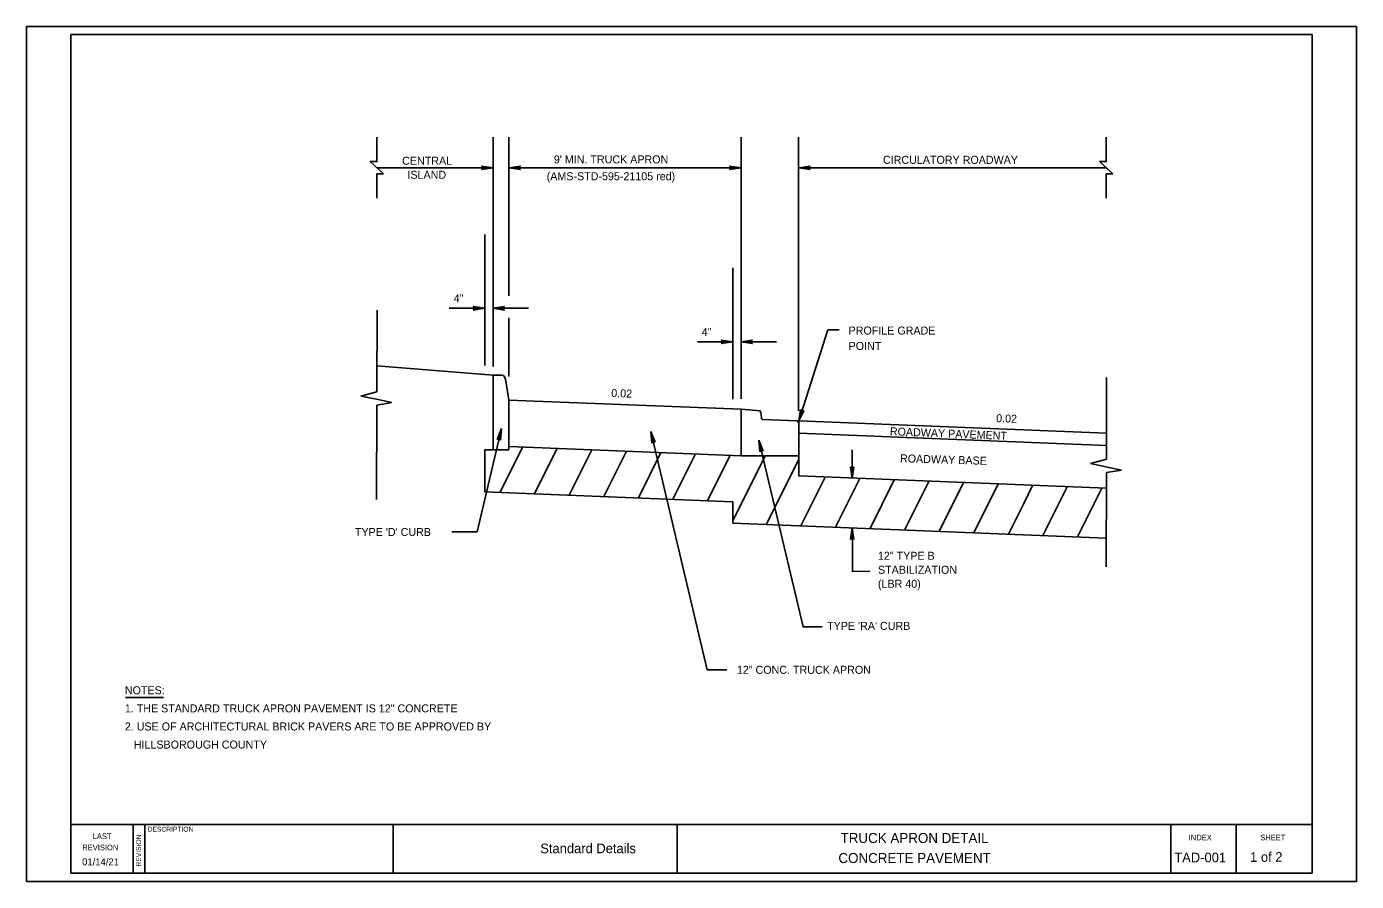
# Model space of a CAD drawing. Extents: x -18206 to -17874, y -24237 to -23772.
# Drawn here: x -18205.9 to -17873.6, y -23985.9 to -23772.4 of the extents above; entities that cross this region are included whole.
import ezdxf

# ---------------------------------------------------------------- set-up
doc = ezdxf.new("R2010")
doc.units = 0
for name, color, linetype in [('CandG_px', 7, 'Continuous'), ('DimLines_dp', 7, 'Continuous'), ('PavtBase_px', 7, 'Continuous'), ('PavtStabilization', 7, 'Continuous'), ('PlotBorder_dp', 7, 'Continuous'), ('SheetBorder_dp', 7, 'Continuous'), ('Sidewalk_px', 7, 'Continuous'), ('Sod', 7, 'Continuous'), ('TextLabel', 7, 'Continuous'), ('TextMisc', 7, 'Continuous'), ('XSTypical_px', 7, 'Continuous')]:
    doc.layers.add(name, color=color, linetype=linetype)

msp = doc.modelspace()

# ---------------------------------------------------------------- linework, layer by layer
at = {"layer": 'CandG_px'}
for p, q in [((-18089.37, -23878.09), (-18089.37, -23859.43)), ((-18089.37, -23859.43), (-18087.1, -23859.43)), ((-18086.16, -23860.85), (-18085.39, -23865.65)), ((-18085.39, -23865.65), (-18085.39, -23878.09)), ((-18022.6, -23868.38), (-18027.39, -23867.97)), ((-18027.39, -23867.97), (-18027.39, -23879.55)), ((-18013.36, -23870.86), (-18022.07, -23870.5)), ((-18012.99, -23871.67), (-18012.99, -23879.55)), ((-18085.39, -23878.09), (-18089.37, -23878.09)), ((-18027.39, -23879.55), (-18012.99, -23879.55))]:
    msp.add_line(p, q, dxfattribs=at)
for centre, major_axis, ratio, start_param, end_param in [((-18087.1, -23861.51), (0, 2.07), 0.479915, 5.03414, 6.283185), ((-18022.72, -23869.89), (0, 1.6), 0.235837, 4.892879, 5.955391), ((-18022.06, -23869.46), (0, 1.04), 0.27764, 1.707698, 3.121595), ((-18013.39, -23871.67), (0, 0.81), 0.496336, 4.712389, 6.263188)]:
    msp.add_ellipse(centre, major_axis=major_axis, ratio=ratio, start_param=start_param, end_param=end_param, dxfattribs=at)
at = {"layer": 'DimLines_dp'}
for p, q in [((-18089.37, -23857.29), (-18089.37, -23800.01)), ((-18085.39, -23839.65), (-18085.39, -23800.01)), ((-18027.39, -23865.34), (-18027.39, -23800.01)), ((-18013.03, -23868.39), (-18013.03, -23800.01)), ((-18120.06, -23806.12), (-18116.72, -23809.17)), ((-18118.39, -23807.65), (-18089.39, -23807.65)), ((-18091.67, -23807.64), (-18092.25, -23807.21)), ((-18092.25, -23807.21), (-18089.37, -23807.65)), ((-18092.25, -23808.08), (-18091.67, -23807.64)), ((-18089.37, -23807.65), (-18092.25, -23808.08)), ((-18085.39, -23807.65), (-18027.39, -23807.65)), ((-18082.48, -23807.22), (-18085.36, -23807.65)), ((-18085.36, -23807.65), (-18082.48, -23808.08)), ((-18083.05, -23807.65), (-18082.48, -23807.22)), ((-18082.48, -23808.08), (-18083.05, -23807.65)), ((-18029.69, -23807.64), (-18030.27, -23807.21)), ((-18030.27, -23807.21), (-18027.39, -23807.65)), ((-18030.27, -23808.08), (-18029.69, -23807.64)), ((-18027.39, -23807.65), (-18030.27, -23808.08)), ((-18010.12, -23807.21), (-18013, -23807.65)), ((-18013, -23807.65), (-18010.12, -23808.08)), ((-18012.98, -23807.65), (-17936.11, -23807.65)), ((-18010.69, -23807.65), (-18010.12, -23807.21)), ((-18010.12, -23808.08), (-18010.69, -23807.65)), ((-17937.82, -23806.09), (-17934.47, -23809.14)), ((-18091.45, -23857.07), (-18091.45, -23824.28)), ((-18029.47, -23865.46), (-18029.47, -23832.66)), ((-18100.3, -23842.75), (-18091.45, -23842.75)), ((-18093.75, -23842.75), (-18094.33, -23842.32)), ((-18094.33, -23842.32), (-18091.45, -23842.75)), ((-18091.45, -23842.75), (-18094.33, -23843.18)), ((-18094.33, -23843.18), (-18093.75, -23842.75)), ((-18086.49, -23842.32), (-18089.37, -23842.75)), ((-18080.52, -23842.75), (-18089.37, -23842.75)), ((-18089.37, -23842.75), (-18086.49, -23843.18)), ((-18087.07, -23842.75), (-18086.49, -23842.32)), ((-18086.49, -23843.18), (-18087.07, -23842.75)), ((-18085.39, -23859.75), (-18085.39, -23845.15)), ((-18038.32, -23851.13), (-18029.47, -23851.13)), ((-18031.77, -23851.13), (-18032.35, -23850.7)), ((-18032.35, -23850.7), (-18029.47, -23851.13)), ((-18029.47, -23851.13), (-18032.35, -23851.57)), ((-18032.35, -23851.57), (-18031.77, -23851.13)), ((-18024.51, -23850.7), (-18027.39, -23851.13)), ((-18018.54, -23851.13), (-18027.39, -23851.13)), ((-18027.39, -23851.13), (-18024.51, -23851.57)), ((-18025.09, -23851.13), (-18024.51, -23850.7)), ((-18024.51, -23851.57), (-18025.09, -23851.13)), ((-18012.52, -23867.99), (-18012.99, -23870.86)), ((-18012.28, -23868.67), (-18012.52, -23867.99)), ((-18012.99, -23870.86), (-18011.69, -23868.25)), ((-18011.69, -23868.25), (-18012.28, -23868.67)), ((-18087.27, -23872.79), (-18088.35, -23875.5)), ((-18087.51, -23875.7), (-18087.27, -23872.79)), ((-18049.91, -23873.5), (-18049.67, -23876.4)), ((-18048.83, -23876.2), (-18049.91, -23873.5)), ((-18088.35, -23875.5), (-18087.8, -23875.04)), ((-18087.8, -23875.04), (-18087.51, -23875.7)), ((-18049.67, -23876.4), (-18049.38, -23875.74)), ((-18049.38, -23875.74), (-18048.83, -23876.2)), ((-18022.93, -23875.69), (-18022.69, -23878.59)), ((-18021.85, -23878.39), (-18022.93, -23875.69)), ((-18022.69, -23878.59), (-18022.4, -23877.93)), ((-18022.4, -23877.93), (-18021.85, -23878.39)), ((-17999.66, -23885.15), (-17999.66, -23878.07)), ((-17999.66, -23882.93), (-18000.09, -23882.35)), ((-18000.09, -23882.35), (-17999.63, -23885.23)), ((-17999.23, -23882.35), (-17999.66, -23882.93)), ((-17999.63, -23885.23), (-17999.23, -23882.35)), ((-17999.6, -23897.6), (-18000.04, -23900.47)), ((-17999.18, -23900.48), (-17999.6, -23897.6)), ((-18000.04, -23900.47), (-17999.61, -23899.9)), ((-17999.61, -23899.9), (-17999.18, -23900.48))]:
    msp.add_line(p, q, dxfattribs=at)
for points in [[(-18118.39, -23800.01), (-18118.39, -23806.12), (-18120.06, -23806.12)], [(-17936.15, -23799.98), (-17936.15, -23806.09), (-17937.82, -23806.09)], [(-18118.39, -23815.28), (-18118.39, -23809.17), (-18116.72, -23809.17)], [(-17936.15, -23815.25), (-17936.15, -23809.14), (-17934.47, -23809.14)], [(-18002.89, -23848.16), (-18005.68, -23848.16), (-18012.99, -23870.86)], [(-18087.59, -23874.17), (-18093.35, -23898.53), (-18099.69, -23898.53)], [(-18049.91, -23873.5), (-18035.86, -23933.04), (-18030.99, -23933.04)], [(-18022.93, -23875.69), (-18011.89, -23922.33), (-18007.15, -23922.33)], [(-17999.59, -23897.68), (-17999.59, -23908.44), (-17995.19, -23908.42)]]:
    msp.add_lwpolyline(points, dxfattribs=at)
at = {"layer": 'PavtBase_px'}
for p, q in [((-18012.99, -23873.97), (-18012.99, -23884.63)), ((-18085.39, -23877.23), (-18027.39, -23879.55)), ((-18012.96, -23884.61), (-17936.11, -23887.69))]:
    msp.add_line(p, q, dxfattribs=at)
at = {"layer": 'PavtStabilization'}
for p, q in [((-18087.63, -23888.72), (-18081.96, -23877.37)), ((-18078.99, -23889.06), (-18073.31, -23877.71)), ((-18070.34, -23889.41), (-18064.67, -23878.06)), ((-18091.45, -23878.09), (-18091.45, -23888.57)), ((-18089.37, -23878.09), (-18091.45, -23878.09)), ((-18061.7, -23889.76), (-18056.03, -23878.41)), ((-18053.06, -23890.1), (-18047.4, -23878.75)), ((-18044.41, -23890.45), (-18038.75, -23879.1)), ((-18035.78, -23890.79), (-18030.11, -23879.44)), ((-18029.47, -23895.82), (-18021.35, -23879.55)), ((-18021.11, -23896.73), (-18012.99, -23880.48)), ((-18012.47, -23897.08), (-18006.39, -23884.91)), ((-18003.82, -23897.43), (-17997.75, -23885.27)), ((-17995.15, -23897.72), (-17989.1, -23885.62)), ((-17982.82, -23890.68), (-17980.46, -23885.96)), ((-17974.13, -23890.95), (-17971.82, -23886.31)), ((-17965.45, -23891.21), (-17963.17, -23886.66)), ((-17956.77, -23891.47), (-17954.53, -23887)), ((-17951.96, -23899.5), (-17945.89, -23887.34)), ((-17943.31, -23899.85), (-17937.23, -23887.64)), ((-18091.45, -23888.57), (-18029.47, -23891.04)), ((-18029.47, -23891.04), (-18029.47, -23896.4)), ((-17986.53, -23898.12), (-17982.82, -23890.68)), ((-17977.89, -23898.46), (-17974.13, -23890.95)), ((-17969.25, -23898.81), (-17965.45, -23891.21)), ((-17960.6, -23899.15), (-17956.77, -23891.47)), ((-18029.47, -23896.4), (-17936.13, -23900.13))]:
    msp.add_line(p, q, dxfattribs=at)
at = {"layer": 'PlotBorder_dp'}
msp.add_line((-17873.64, -23772.4), (-18205.92, -23772.4), dxfattribs=at)
msp.add_lwpolyline([(-18205.92, -23772.4), (-18205.92, -23985.87), (-17873.64, -23985.87), (-17873.64, -23772.4)], dxfattribs=at)
at = {"layer": 'SheetBorder_dp'}
for p, q in [((-18194.85, -23774.41), (-17884.71, -23774.41)), ((-18194.85, -23774.41), (-18194.85, -23983.85)), ((-17884.71, -23774.41), (-17884.71, -23983.85)), ((-18194.85, -23971.69), (-17884.71, -23971.69)), ((-18179.32, -23971.69), (-18179.32, -23983.85)), ((-18176.39, -23971.69), (-18176.39, -23983.85)), ((-18114.3, -23971.69), (-18114.3, -23983.85)), ((-18043.39, -23971.69), (-18043.39, -23983.85)), ((-17920.04, -23983.85), (-17920.04, -23971.69)), ((-17903.68, -23983.85), (-17903.68, -23971.69)), ((-18194.85, -23983.85), (-17884.71, -23983.85))]:
    msp.add_line(p, q, dxfattribs=at)
at = {"layer": 'Sidewalk_px'}
for p, q in [((-18118.34, -23843.21), (-18118.41, -23863.59)), ((-17936.04, -23860.03), (-17936.11, -23880.42)), ((-18118.41, -23863.59), (-18122.4, -23864.65)), ((-18122.4, -23864.65), (-18118.52, -23865.48)), ((-18118.52, -23865.48), (-18114.63, -23866.31)), ((-18118.38, -23866.95), (-18118.46, -23890.49)), ((-18114.63, -23866.31), (-18118.38, -23866.95)), ((-17936.11, -23880.42), (-17940.1, -23881.48)), ((-17940.1, -23881.48), (-17936.21, -23882.31)), ((-17936.21, -23882.31), (-17932.32, -23883.14)), ((-17936.08, -23883.78), (-17936.16, -23907.31)), ((-17932.32, -23883.14), (-17936.08, -23883.78))]:
    msp.add_line(p, q, dxfattribs=at)
at = {"layer": 'Sod'}
msp.add_line((-18089.37, -23859.43), (-18118.39, -23857.11), dxfattribs=at)
at = {"layer": 'TextLabel'}
msp.add_line((-18181.2, -23939.93), (-18171.68, -23939.93), dxfattribs=at)
at = {"layer": 'XSTypical_px'}
for p, q in [((-18085.39, -23865.65), (-18027.39, -23867.97)), ((-18012.99, -23870.86), (-17936.11, -23873.94)), ((-18012.99, -23870.86), (-17936.11, -23873.94)), ((-18012.99, -23870.86), (-18012.99, -23870.86)), ((-18012.99, -23873.97), (-17936.11, -23877.05)), ((-17936.11, -23877.05), (-18012.99, -23873.97)), ((-17936.11, -23873.94), (-17936.11, -23873.94)), ((-17936.11, -23873.94), (-17936.11, -23877.05))]:
    msp.add_line(p, q, dxfattribs=at)
msp.add_lwpolyline([(-18012.99, -23873.97), (-18012.99, -23871.67), (-18012.99, -23870.86)], dxfattribs=at)

# ---------------------------------------------------------------- texts
at = {"layer": 'TextLabel'}
for s, p in [('NOTES:', (-18181.37, -23939.14)), ('1. THE STANDARD TRUCK APRON PAVEMENT IS 12" CONCRETE', (-18181.37, -23943.66)), ('2. USE OF ARCHITECTURAL BRICK PAVERS ARE TO BE APPROVED BY ', (-18181.37, -23948.18)), ('   HILLSBOROUGH COUNTY', (-18181.37, -23952.7))]:
    msp.add_text(s, height=2, dxfattribs=at).set_placement(p)
at = {"layer": 'TextMisc'}
for s, height, p in [('CENTRAL', 2, (-18112.08, -23806.9)), ("9' MIN. TRUCK APRON", 2, (-18074.17, -23806.56)), ('CIRCULATORY ROADWAY', 2, (-17991.93, -23806.67)), ('ISLAND', 2, (-18110.76, -23810.4)), ('(AMS-STD-595-21105 red)', 2, (-18075.96, -23810.77)), ('4"', 2, (-18099.19, -23841.25)), ('4"', 2, (-18037.21, -23849.63)), ('PROFILE GRADE ', 2, (-18000.53, -23849.3)), ('POINT', 2, (-18000.53, -23853.15)), ("TYPE 'D' CURB", 2, (-18123.88, -23899.61)), ('12" TYPE B', 2, (-17993.19, -23905.55)), ('STABILIZATION', 2, (-17993.19, -23909.05)), ('(LBR 40)', 2, (-17993.19, -23912.55)), ("TYPE 'RA' CURB", 2, (-18005.89, -23923.05)), ('12" CONC. TRUCK APRON', 2, (-18028.44, -23934.03)), ('TRUCK APRON DETAIL', 2.5, (-18002.52, -23976.28)), ('CONCRETE PAVEMENT ', 2.5, (-18003.07, -23981.28))]:
    msp.add_text(s, height=height, dxfattribs=at).set_placement(p)
for s, height, rotation, p in [('0.02', 2, 357.9266, (-18059.86, -23864.89)), ('0.02', 2, 357.9266, (-17963.68, -23871.17)), ('ROADWAY PAVEMENT', 2, 357.7086, (-17990.24, -23874.44)), ('ROADWAY BASE', 2, 358.2648, (-17987.7, -23881.19)), ('LAST ', 1.41, 359.8693, (-18189.41, -23975.29)), ('DESCRIPTION', 1.2083, 0.0498, (-18175.66, -23973.45)), ('INDEX', 1.41, 359.8607, (-17915.53, -23975.61)), ('SHEET', 1.41, 359.8607, (-17897.68, -23975.61)), ('REVISION', 1.41, 359.8693, (-18192.01, -23978.1)), ('REVISION', 1.208, 89.8693, (-18177.33, -23982.15)), ('Standard Details', 2.4166, 0.0498, (-18077.56, -23978.84)), ('01/14/21', 1.762, 359.8693, (-18192.04, -23981.87)), ('TAD-001', 2.417, 0.0498, (-17919.14, -23981.11)), ('1 of 2', 2.417, 0.0498, (-17900.2, -23980.99))]:
    msp.add_text(s, height=height, rotation=rotation, dxfattribs=at).set_placement(p)

doc.saveas('drawing.dxf')
